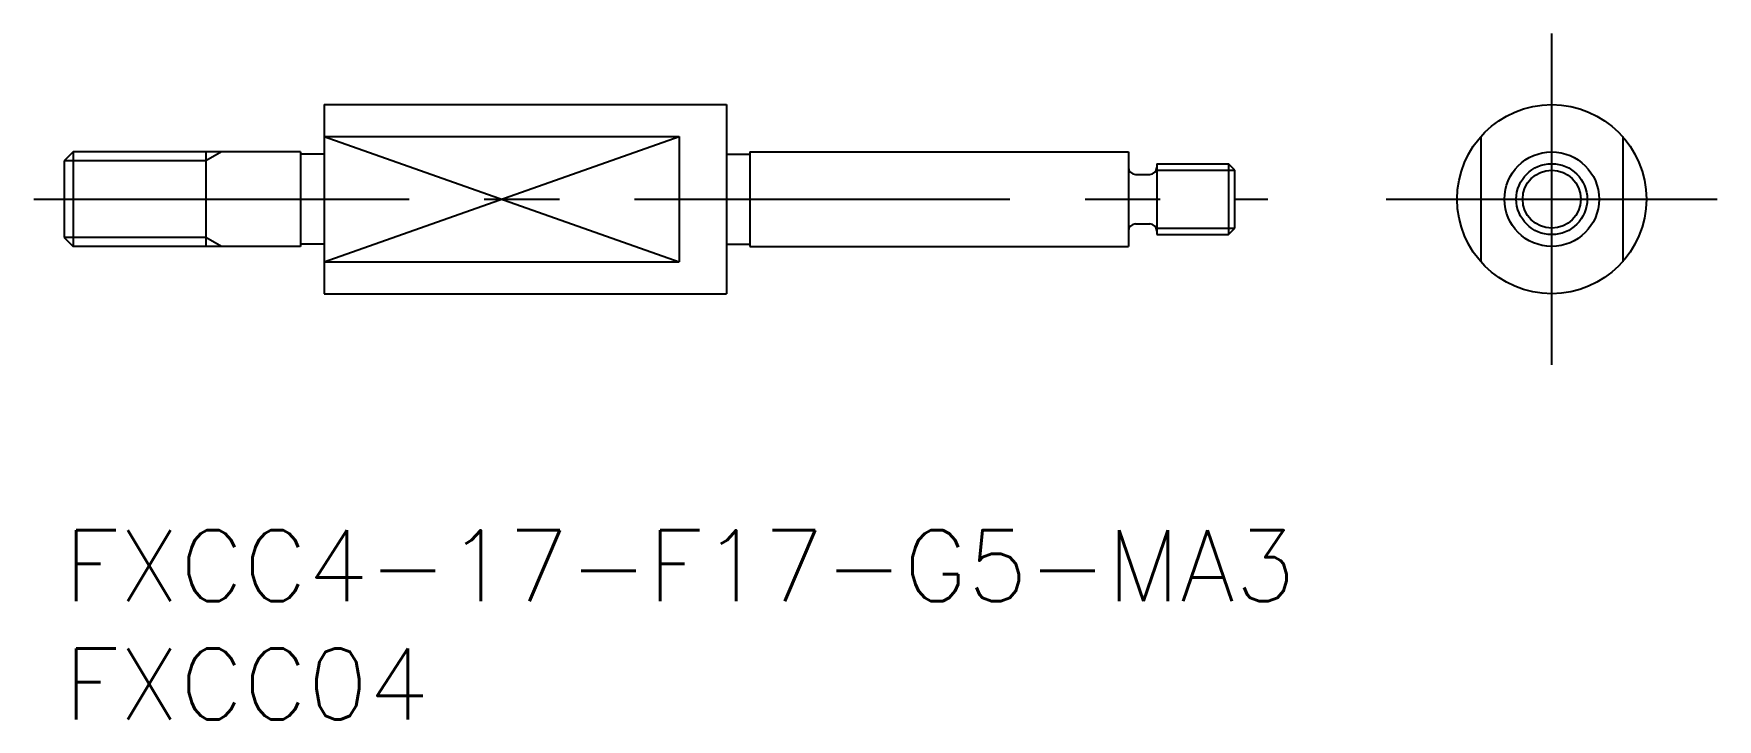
# Model space of a CAD drawing. Extents: x -1.3 to 69.9, y -8 to 21.
import ezdxf

# ---------------------------------------------------------------- set-up
doc = ezdxf.new("R2010")
doc.units = 0
doc.header["$LTSCALE"] = 0.5
doc.linetypes.add('CENTER', pattern=[50.8, 31.75, -6.35, 6.35, -6.35])
doc.linetypes.add('DASHED', pattern=[19.05, 12.7, -6.35])
for name, color, linetype in [('MSM_CENTER', 1, 'CENTER'), ('MSM_CONTINUOUS', 7, 'CONTINUOUS'), ('MSM_DASHED', 4, 'DASHED'), ('MSM_NARROW', 5, 'CONTINUOUS'), ('MSM_PART_NUMBER', 7, 'CONTINUOUS')]:
    doc.layers.add(name, color=color, linetype=linetype)
doc.styles.get("Standard").update_dxf_attribs({"font": 'txt.shx', "height": 3, "bigfont": 'bigfont.shx'})

# ---------------------------------------------------------------- blocks, each defined once
blk = doc.blocks.new('*U11')
at = {"layer": 'MSM_PART_NUMBER'}
blk.add_text('FXCC4-17-F17-G5-MA3', height=3, dxfattribs=at).set_placement((0, -3))
blk = doc.blocks.new('*U12')
at = {"layer": 'MSM_PART_NUMBER'}
blk.add_text('FXCC04', height=3, dxfattribs=at).set_placement((0, -8))

msp = doc.modelspace()

# ---------------------------------------------------------------- linework, layer by layer
at = {"layer": 'MSM_CENTER'}
for p, q in [((62.897, 7), (62.897, 21)), ((-1.285, 14), (50.889, 14)), ((55.897, 14), (69.897, 14))]:
    msp.add_line(p, q, dxfattribs=at)
at = {"layer": 'MSM_CONTINUOUS'}
for p, q in [((11, 18), (28, 18)), ((11, 18), (11, 10)), ((28, 18), (28, 10)), ((11, 16.646), (26, 16.646)), ((26, 16.646), (26, 11.354)), ((0.379, 16), (0, 15.621)), ((0.379, 16), (0.379, 12)), ((10, 16), (0.379, 16)), ((6, 16), (6, 12)), ((10, 16), (10, 12)), ((11, 15.9), (10, 15.9)), ((28, 15.9), (29, 15.9)), ((29, 16), (45, 16)), ((29, 16), (29, 12)), ((45, 16), (45, 12)), ((0, 15.621), (0, 12.379)), ((45.3, 15.05), (45.9, 15.05)), ((46.2, 15.5), (46.2, 12.5)), ((46.2, 15.5), (49.229, 15.5)), ((49.5, 15.23), (49.229, 15.5)), ((49.229, 15.5), (49.229, 12.5)), ((49.5, 12.771), (49.5, 15.23)), ((45.3, 12.95), (45.9, 12.95)), ((0, 12.379), (0.379, 12)), ((46.2, 12.5), (49.229, 12.5)), ((49.229, 12.5), (49.5, 12.771)), ((10, 12), (0.379, 12)), ((11, 12.1), (10, 12.1)), ((28, 12.1), (29, 12.1)), ((29, 12), (45, 12)), ((11, 11.354), (26, 11.354)), ((11, 10), (28, 10))]:
    msp.add_line(p, q, dxfattribs=at)
for radius in [4, 2, 1.5]:
    msp.add_circle((62.897, 14), radius, dxfattribs=at)
for centre, start, end in [((45.3, 15.35), 180, 270), ((45.9, 15.35), 270, 0), ((45.3, 12.65), 90, 180), ((45.9, 12.65), 0, 90)]:
    msp.add_arc(centre, 0.3, start, end, dxfattribs=at)
at = {"layer": 'MSM_DASHED'}
for p, q in [((59.897, 16.646), (59.897, 11.354)), ((65.897, 16.646), (65.897, 11.354))]:
    msp.add_line(p, q, dxfattribs=at)
at = {"layer": 'MSM_NARROW'}
for p, q in [((11, 16.646), (26, 11.354)), ((11, 11.354), (26, 16.646)), ((6.656, 16), (6, 15.621)), ((6, 15.621), (0, 15.621)), ((46.2, 15.23), (49.5, 15.23)), ((6, 12.379), (0, 12.379)), ((6.656, 12), (6, 12.379)), ((46.2, 12.771), (49.5, 12.771))]:
    msp.add_line(p, q, dxfattribs=at)
msp.add_circle((62.897, 14), 1.229, dxfattribs=at)

# ---------------------------------------------------------------- block references
at = {"layer": 'MSM_CONTINUOUS'}
for name in ['*U11', '*U12']:
    msp.add_blockref(name, (0, 0), dxfattribs=at)

doc.saveas('drawing.dxf')
